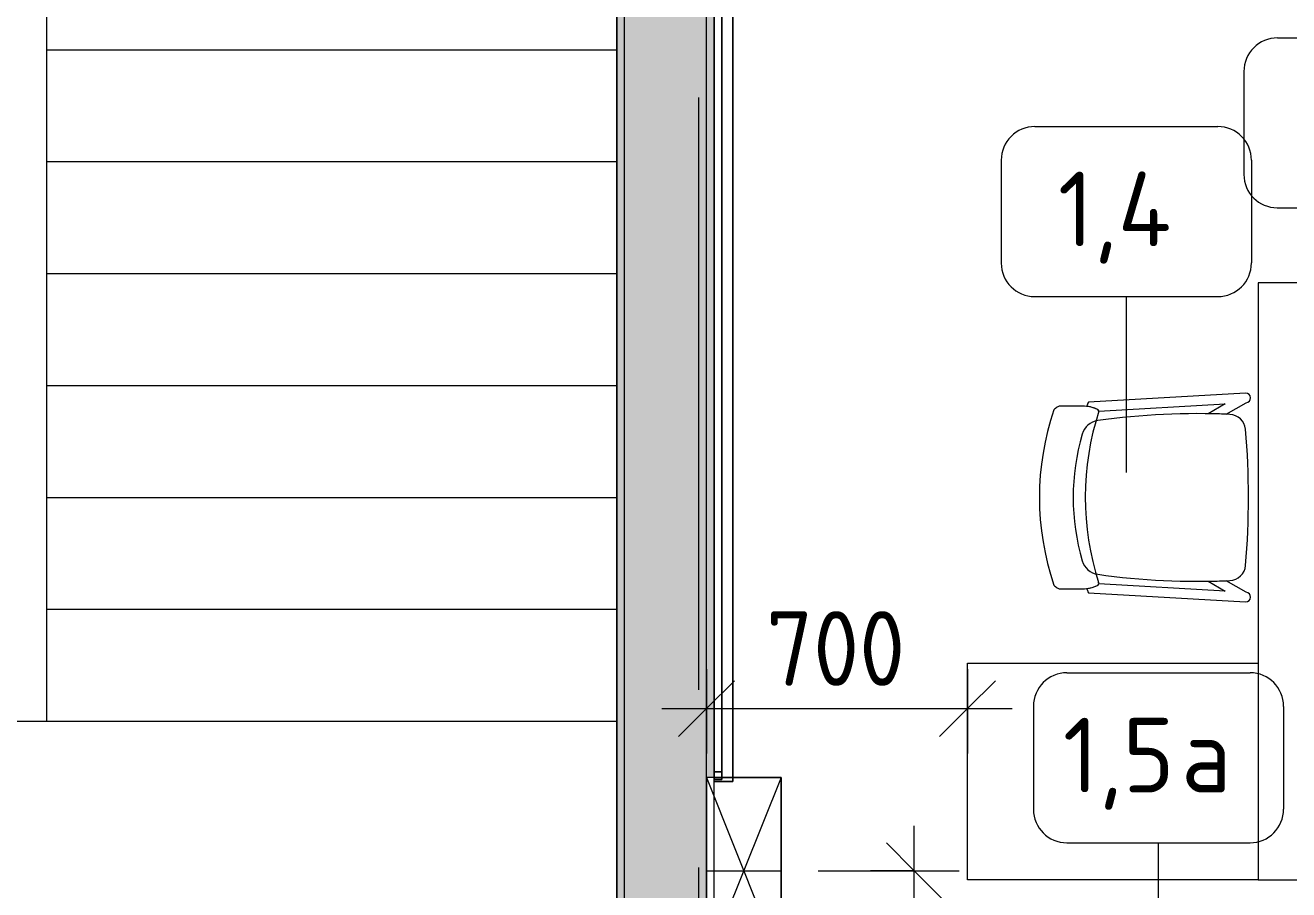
# Model space of a CAD drawing. Header units: millimetres. Extents: x 957 to 217451, y -8553 to 29000.
# Drawn here: x 31396 to 34785, y 1169 to 3486 of the extents above; entities that cross this region are included whole.
import ezdxf

# ---------------------------------------------------------------- set-up
doc = ezdxf.new("R2010")
doc.units = ezdxf.units.MM
doc.linetypes.add('ADSK_Штрих_ш2 п1', pattern=[300, 200, -100])
doc.linetypes.add('Осевая', pattern=[3175, 635, -476.25, 1587.5, -476.25])
for name, color, linetype, lineweight in [('A-ANNO-DIMS', 7, 'Continuous', 9), ('A-ANNO-DIMS-100', 7, 'Continuous', 9), ('A-DETL', 7, 'Continuous', 9), ('A-DETL-1', 7, 'ADSK_Штрих_ш2 п1', 9), ('A-WALL', 7, 'Continuous', 9), ('I-FURN-IDEN', 7, 'Continuous', 9), ('I-WALL', 7, 'Continuous', 9), ('S-STRS-1', 7, 'Continuous', 9), ('Оси-2', 7, 'Осевая', 9)]:
    doc.layers.add(name, color=color, linetype=linetype, lineweight=lineweight)
for name, color, linetype, lineweight, true_color in [('A-WALL-1', 9, 'Continuous', 9, 0x808080), ('A-WALL-FNSH-1', 9, 'Continuous', 9, 0x808080), ('I-FURN-1', 9, 'Continuous', 9, 0x808080)]:
    doc.layers.add(name, color=color, linetype=linetype, lineweight=lineweight, true_color=true_color)
doc.styles.add('GOST Common_4', font='GOST_Common.ttf', dxfattribs={"height": 200})
doc.styles.add('ISOCPEUR_3', font='isocpeur.ttf', dxfattribs={"width": 0.9, "height": 200})
doc.dimstyles.new('ISO-2_0_0_9К_Средний_округл2', dxfattribs={"dimscale": 304.8, "dimtxt": 199.196235, "dimasz": 0.492126, "dimexe": 0.393701, "dimexo": 0, "dimgap": 0, "dimtad": 1, "dimdec": 0, "dimrnd": 10, "dimzin": 0, "dimdsep": 46, "dimtxsty": 'ISOCPEUR_3', "dimblk1": 'OBLIQUE', "dimblk2": 'OBLIQUE', "dimsah": 1, "dimcen": 0.09, "dimdle": 0.393701, "dimazin": 0, "dimtfac": 1, "dimtdec": 4, "dimtix": 1, "dimtmove": 0, "dimatfit": 3, "dimfxl": 1, "dimtvp": 1, "dimtolj": 1, "dimtzin": 0, "dimarcsym": 2})
pattern_1 = [(0, (29493.174, 0), (121.92, 30.48), [10.058, -81.382, 10.058, -81.382, -487.68]), (0, (29493.174, 0), (121.92, 30.48), [-182.88, 10.058, -172.822, 10.058, -81.382, -213.36]), (0, (29493.174, 0), (121.92, 30.48), [-457.2, 10.058, -50.902, 10.058, -142.342]), (120, (29538.894, 15.24), (-87.35645, 90.34582), [10.058, -81.382, 10.058, -81.382, -487.68]), (120, (29538.894, 15.24), (-87.35645, 90.34582), [-182.88, 10.058, -172.822, 10.058, -81.382, -213.36]), (120, (29538.894, 15.24), (-87.35645, 90.34582), [-457.2, 10.058, -50.902, 10.058, -142.342]), (240, (29554.134, 76.2), (-34.56355, -120.82582), [10.058, -81.382, 10.058, -81.382, -487.68]), (240, (29554.134, 76.2), (-34.56355, -120.82582), [-182.88, 10.058, -172.822, 10.058, -81.382, -213.36]), (240, (29554.134, 76.2), (-34.56355, -120.82582), [-457.2, 10.058, -50.902, 10.058, -142.342])]

# ---------------------------------------------------------------- blocks, each defined once
blk = doc.blocks.new('Chair_1 noor 78578 - 1_4-25422005-План расстановки мебели и оборудования 3 этажа в осях 1-12')
at = {"layer": 'I-FURN-1'}
for p, q in [((-130.5, 405.7), (-130.5, 344.8)), ((359.1, 344.8), (359.1, 405.7)), ((-141.2, 329.7), (-165.1, -92)), ((393.7, -92), (369.8, 329.7)), ((-136.5, -37.1), (-117.3, 302)), ((345.9, 302), (365.1, -37.1)), ((-110.2, 8.6), (-136.5, -37.1)), ((365.1, -37.1), (338.8, 8.6)), ((-139.7, -93.5), (-108.8, -39.9)), ((337.4, -39.9), (368.3, -93.5))]:
    blk.add_line(p, q, dxfattribs=at)
for centre, radius, start, end in [((114.3, -271.9), 732.8, 71.3174, 108.6833), ((-37.4, 344.8), 93.1, 180, 204.9864), ((-41.4, 297.5), 50.8, 106.1735, 171.9659), ((114.3, -239.2), 609.6, 73.8265, 106.1735), ((270, 297.5), 50.8, 8.0341, 73.8265), ((266, 344.8), 93.1, 334.477, 360), ((114.3, -279.3), 660.4, 111.7, 112.7563), ((-37.4, 344.8), 93.1, 186.4785, 204.9864), ((-116, 308.2), 6.35, 204.9864, 258.4091), ((-116, 308.2), 6.35, 204.9864, 287.8276), ((114.3, -408), 746, 71.9445, 107.8276), ((344.6, 308.2), 6.35, 281.5909, 335.0136), ((266, 344.8), 93.1, 335.0136, 353.5215), ((114.3, -279.3), 660.4, 67.2437, 68.3), ((1798.9, 37.7), 1909.3, 171.9659, 182.6261), ((-1570.3, 37.7), 1909.3, 357.3739, 8.0341), ((344.3, 307.4), 6.35, 281.4186, 334.477), ((1798.9, 37.7), 1909.3, 180.8761, 182.3307), ((-1570.3, 37.7), 1909.3, 357.6693, 359.1239), ((-64, -47.7), 44.5, 182.6261, 265.0912), ((292.6, -47.7), 44.4, 275.9396, 357.3739), ((-152.4, -92.7), 12.7, 176.75, 356.75), ((114.8, 2033.8), 2133.6, 265.0912, 274.9044), ((381, -92.7), 12.7, 183.25, 3.25)]:
    blk.add_arc(centre, radius, start, end, dxfattribs=at)
for points in [[(-120.4, 422.3), (-122, 420.8), (-124.7, 417.8), (-127.8, 413.5), (-129.8, 409.4), (-130.4, 406.9), (-130.5, 405.7)], [(359.1, 405.7), (359, 406.9), (358.4, 409.4), (356.4, 413.5), (353.3, 417.8), (350.6, 420.8), (349, 422.3)]]:
    blk.add_open_spline(points, degree=3, dxfattribs=at)
blk = doc.blocks.new('Стол базовый прямоугольный - 1_3-25460678-План расстановки мебели и оборудования 3 этажа в осях 1-12')
at = {"layer": 'I-FURN-1'}
for p, q in [((800, 350), (-800, 350)), ((-800, 350), (-800, -350)), ((800, -350), (800, 350)), ((-800, -350), (800, -350))]:
    blk.add_line(p, q, dxfattribs=at)
blk = doc.blocks.new('Шкаф параметрический - 1_5а-25565868-План расстановки мебели и оборудования 3 этажа в осях 1-12')
at = {"layer": 'I-FURN-1'}
for p, q in [((0, 0), (500, 200)), ((0, 200), (500, 0)), ((500, 200), (0, 200)), ((0, 200), (0, 41)), ((0, 70.7), (0, 200)), ((0, 200), (500, 200)), ((500, 0), (500, 200)), ((500, 200), (500, 20)), ((0, 41), (0, 70.7)), ((0, 41), (0, 21)), ((0, 21), (0, 41)), ((0, 21), (0, 0)), ((0, 0), (500, 0))]:
    blk.add_line(p, q, dxfattribs=at)
blk = doc.blocks.new('Зеркало обычное - Доска-V103-План расстановки мебели и оборудования 3 этажа в осях 1-12')
at = {"layer": 'I-FURN-1'}
for p, q in [((2025, 60), (-2025, 60)), ((-2025, 60), (-2025, 40)), ((-2025, 40), (-2025, 60)), ((-2025, 60), (-2020, 60)), ((-2025, 40), (2025, 40)), ((-2020, 40), (-2025, 40)), ((-2020, 60), (-2005, 60)), ((-2005, 40), (-2020, 40)), ((2005, 60), (-2005, 60)), ((-2005, 60), (-2005, 40)), ((-2005, 40), (-2005, 60)), ((-2005, 60), (2005, 60)), ((-2005, 60), (2005, 60)), ((2005, 60), (-2005, 60)), ((-2005, 60), (2005, 60)), ((-2005, 40), (-2005, 60)), ((-2005, 40), (-2005, 60)), ((-2005, 40), (2005, 40)), ((2005, 40), (-2005, 40)), ((2005, 40), (-2005, 40)), ((-2005, 40), (2005, 40)), ((2005, 40), (-2005, 40)), ((2005, 40), (2005, 60)), ((2005, 60), (2005, 40)), ((2005, 60), (2025, 60)), ((2005, 60), (2005, 40)), ((2005, 40), (2005, 60)), ((2025, 40), (2005, 40)), ((2025, 40), (2025, 60)), ((2025, 60), (2025, 40))]:
    blk.add_line(p, q, dxfattribs=at)
blk = doc.blocks.new('Марка_Мебель - В прямоуг_Balcon_Марка-25523697-План расстановки мебели и оборудования 3 этажа в осях 1-12')
at = {"layer": 'I-FURN-IDEN'}
for p, q in [((-2.455, 2.278), (2.455, 2.278)), ((-3.355, 1.378), (-3.355, -1.384)), ((3.355, 1.378), (3.355, -1.378)), ((-2.461, -2.278), (2.455, -2.278))]:
    blk.add_line(p, q, dxfattribs=at)
for centre, radius, start, end in [((-2.455, 1.378), 0.9, 90, 180), ((2.455, 1.378), 0.9, 0, 90), ((-2.461, -1.384), 0.893, 180, 270), ((2.455, -1.378), 0.9, 270, 0)]:
    blk.add_arc(centre, radius, start, end, dxfattribs=at)
blk = doc.blocks.new('DIMBLOCK32-План расстановки мебели и оборудования 3 этажа в осях 1-12')
at = {"layer": 'A-ANNO-DIMS-100'}
for p, q in [((33780.7, 0), (33780.7, 1340)), ((33663.2, 1220), (33900.7, 1220)), ((33780.7, 1220), (33663.2, 1220)), ((33674.6, 120), (33900.7, 120)), ((33780.7, 120), (33674.6, 120))]:
    blk.add_line(p, q, dxfattribs=at)
at = {"layer": 'A-ANNO-DIMS-100', "lineweight": 20}
for p, q in [((33780.7, 1220), (33705.7, 1295)), ((33780.7, 1220), (33855.7, 1145)), ((33780.7, 120), (33705.7, 195)), ((33780.7, 120), (33855.7, 45))]:
    blk.add_line(p, q, dxfattribs=at)
at = {"layer": 'A-ANNO-DIMS-100', "color": 0, "insert": (33519.4, 451.7), "char_height": 200, "width": 524.039, "attachment_point": 1, "rotation": 90, "line_spacing_factor": 1.149209, "style": 'ISOCPEUR_3'}
blk.add_mtext('1100', dxfattribs=at)
blk = doc.blocks.new('_Oblique')
at = {"color": 0, "linetype": 'ByBlock', "lineweight": -2}
blk.add_line((-0.5, -0.5), (0.5, 0.5), dxfattribs=at)
blk = doc.blocks.new('DIMBLOCK35-План расстановки мебели и оборудования 3 этажа в осях 1-12')
at = {"layer": 'A-ANNO-DIMS-100'}
for p, q in [((33223.2, 1760.5), (33223.2, 1534.5)), ((33223.2, 1654.5), (33223.2, 1760.5)), ((33923.1, 1760.5), (33923.1, 1534.5)), ((33923.1, 1654.5), (33923.1, 1760.5)), ((33103.2, 1654.5), (34043.1, 1654.5))]:
    blk.add_line(p, q, dxfattribs=at)
at = {"layer": 'A-ANNO-DIMS-100', "lineweight": 20}
for p, q in [((33223.2, 1654.5), (33298.2, 1729.5)), ((33923.1, 1654.5), (33998.1, 1729.5)), ((33223.2, 1654.5), (33148.2, 1579.5)), ((33923.1, 1654.5), (33848.1, 1579.5))]:
    blk.add_line(p, q, dxfattribs=at)
at = {"layer": 'A-ANNO-DIMS-100', "color": 0, "insert": (33383.5, 1915.8), "char_height": 200, "width": 455.087, "attachment_point": 1, "line_spacing_factor": 1.149209, "style": 'ISOCPEUR_3'}
blk.add_mtext('700', dxfattribs=at)

msp = doc.modelspace()

# ---------------------------------------------------------------- hatches: boundary and pattern name
at = {"layer": 'I-WALL'}
h = msp.add_hatch(dxfattribs=at)
h.set_pattern_fill('FP_10', color=256, style=0, pattern_type=2)
h.set_pattern_definition([(45, (29493.17, 0), (-57.0246, 57.0246), []), (45, (29550.2, 0), (-57.0246, 57.0246), [100.806, -20.161, 3.353, -16.808])])
h.paths.add_polyline_path([(33083.1, -100), (33223.2, -100), (33223.2, 7900), (33003.2, 7900), (33003.2, -100)])
h = msp.add_hatch(dxfattribs=at)
h.set_pattern_fill('FP_34', color=256, style=0, pattern_type=2)
h.set_pattern_definition(pattern_1)
h.paths.add_polyline_path([(32983.2, 140), (33003.2, 140), (33003.2, 7660), (32983.2, 7659), (32983.2, 141)])
h = msp.add_hatch(dxfattribs=at)
h.set_pattern_fill('FP_34', color=256, style=0, pattern_type=2)
h.set_pattern_definition(pattern_1)
h.paths.add_polyline_path([(33243.2, 400), (33243.2, 970), (33223.2, 970), (33223.2, 400)])
h.paths.add_polyline_path([(33223.2, 1470), (33243.2, 1470), (33243.2, 7680), (33223.2, 7680), (33223.2, 2263.9)])

# ---------------------------------------------------------------- linework, layer by layer
at = {"layer": 'A-DETL'}
for p, q in [((33923.1, 1776), (34703.1, 1776)), ((33923.1, 1196), (33923.1, 1776)), ((34703.1, 1776), (34703.1, 1196)), ((34703.1, 1196), (33923.1, 1196))]:
    msp.add_line(p, q, dxfattribs=at)
at = {"layer": 'A-DETL-1'}
msp.add_line((33223.2, 1220), (33663.2, 1220), dxfattribs=at)
at = {"layer": 'A-WALL'}
for p, q in [((33003.2, 120), (33003.2, 7680)), ((33243.2, 7680), (33243.2, 400))]:
    msp.add_line(p, q, dxfattribs=at)
at = {"layer": 'A-WALL-1'}
for p, q in [((33223.2, -250), (33223.2, 7900)), ((32983.2, 7660), (32983.2, 141))]:
    msp.add_line(p, q, dxfattribs=at)
at = {"layer": 'A-WALL-FNSH-1'}
for p, q in [((33244.2, -48), (33244.2, 7679)), ((32982.2, 5459.5), (32982.2, 497.5))]:
    msp.add_line(p, q, dxfattribs=at)
at = {"layer": 'I-FURN-1'}
for p, q in [((33293.9, 1470), (33293.9, 4700)), ((33293.9, 4700), (33293.9, 1470)), ((33243.2, 1459), (33293.9, 1459)), ((33293.9, 1459), (33243.2, 1459)), ((33293.9, 1459), (33293.9, 1470)), ((33293.9, 1470), (33293.9, 1459))]:
    msp.add_line(p, q, dxfattribs=at)
at = {"layer": 'I-FURN-IDEN'}
for p, q in [((34349.3, 2287.2), (34349.3, 2759.1)), ((34435.6, 1099.7), (34435.6, 1295.2))]:
    msp.add_line(p, q, dxfattribs=at)
at = {"layer": 'S-STRS-1'}
for p, q in [((31453.2, 3720), (31453.2, 3420)), ((31453.2, 3420), (31453.2, 3120)), ((32983.2, 3420), (31453.2, 3420)), ((32983.2, 3420), (31453.2, 3420)), ((31453.2, 3120), (31453.2, 2820)), ((32983.2, 3120), (31453.2, 3120)), ((32983.2, 3120), (31453.2, 3120)), ((31453.2, 2820), (31453.2, 2520)), ((32983.2, 2820), (31453.2, 2820)), ((32983.2, 2820), (31453.2, 2820)), ((31453.2, 2520), (31453.2, 2220)), ((32983.2, 2520), (31453.2, 2520)), ((32983.2, 2520), (31453.2, 2520)), ((31453.2, 2220), (31453.2, 1920)), ((32983.2, 2220), (31453.2, 2220)), ((32983.2, 2220), (31453.2, 2220)), ((31453.2, 1920), (31453.2, 1620)), ((32983.2, 1920), (31453.2, 1920)), ((32983.2, 1920), (31453.2, 1920)), ((31453.2, 1620), (31153.2, 1620)), ((32983.2, 1620), (31453.2, 1620)), ((32983.2, 1620), (31453.2, 1620))]:
    msp.add_line(p, q, dxfattribs=at)
at = {"layer": 'Оси-2'}
msp.add_line((33203.2, 593.7), (33203.2, 24898.1), dxfattribs=at)

# ---------------------------------------------------------------- block references
at = {"layer": 'I-FURN-1'}
for name, p, rotation in [('Зеркало обычное - Доска-V103-План расстановки мебели и оборудования 3 этажа в осях 1-12', (33304.2, 3490), 90.00000000000017), ('Стол базовый прямоугольный - 1_3-25460678-План расстановки мебели и оборудования 3 этажа в осях 1-12', (35053.1, 1996), 270.0000000000001), ('Chair_1 noor 78578 - 1_4-25422005-План расстановки мебели и оборудования 3 этажа в осях 1-12', (34577.1, 2106.3), 90), ('Шкаф параметрический - 1_5а-25565868-План расстановки мебели и оборудования 3 этажа в осях 1-12', (33223.2, 1470), 269.9999999999998)]:
    msp.add_blockref(name, p, dxfattribs=dict(at, rotation=rotation))
at = {"layer": 'I-FURN-IDEN', "xscale": 99.99999999999993, "yscale": 99.99999999999993, "zscale": 99.99999999999993}
for p in [(35000.1, 3224.7), (34349.3, 2986.9), (34435.6, 1522.9)]:
    msp.add_blockref('Марка_Мебель - В прямоуг_Balcon_Марка-25523697-План расстановки мебели и оборудования 3 этажа в осях 1-12', p, dxfattribs=at)

# ---------------------------------------------------------------- texts
at = {"layer": 'I-FURN-IDEN', "char_height": 200, "attachment_point": 1, "style": 'GOST Common_4'}
for s, insert, width in [('1,4', (34165.8, 3093.9), 408.861), ('1,5', (34179.1, 1630), 384.81), ('\\fGOST Common|b0|i0|c204|p34|;а', (34496.6, 1630), 200.422)]:
    msp.add_mtext(s, dxfattribs=dict(at, insert=insert, width=width))

# ---------------------------------------------------------------- dimensions: what is measured, and where the dimension line sits
at = {"layer": 'A-ANNO-DIMS'}
dim = msp.add_linear_dim(base=(33923.1, 1654.5), p1=(33223.2, 1760.5), p2=(33923.1, 1760.5), dimstyle='ISO-2_0_0_9К_Средний_округл2', override={"dimpost": '<>', "dimfxl": 699.880852}, dxfattribs=at)
dim.commit()
dim.dimension.update_dxf_attribs({"geometry": 'DIMBLOCK35-План расстановки мебели и оборудования 3 этажа в осях 1-12', "text_midpoint": (33573.1, 1754.5)})
dim = msp.add_linear_dim(base=(33780.7, 1220), p1=(33674.6, 120), p2=(33663.2, 1220), angle=90, dimstyle='ISO-2_0_0_9К_Средний_округл2', override={"dimpost": '<>', "dimfxl": 1100.059401}, dxfattribs=at)
dim.commit()
dim.dimension.update_dxf_attribs({"geometry": 'DIMBLOCK32-План расстановки мебели и оборудования 3 этажа в осях 1-12', "text_midpoint": (33680.7, 670)})

doc.saveas('drawing.dxf')
